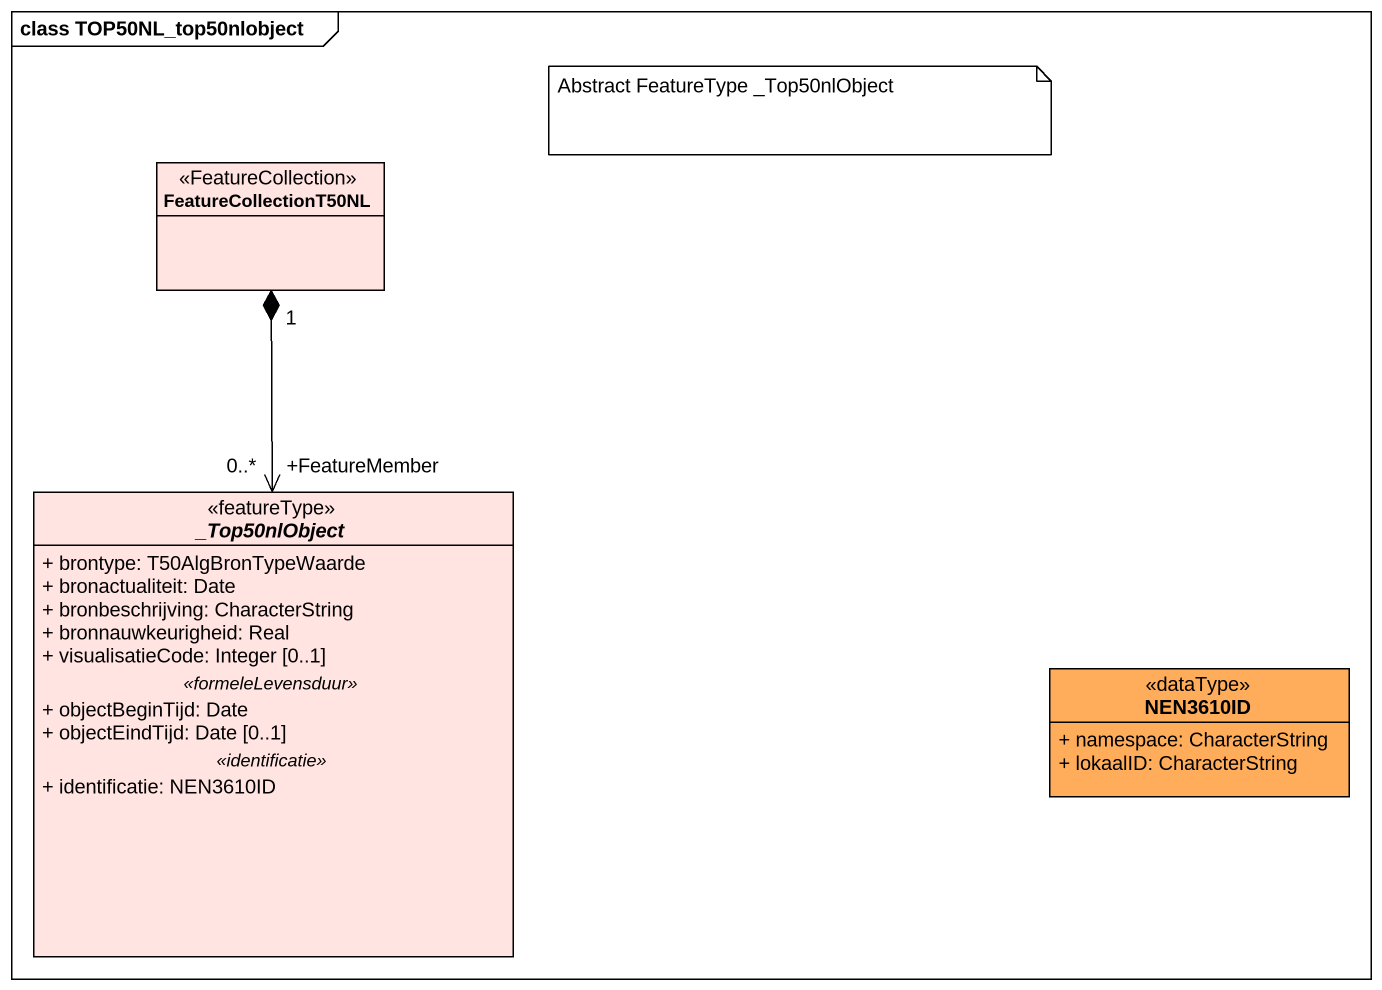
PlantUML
@startuml
mainframe class TOP50NL_top50nlobject
hide circle
hide empty members
skinparam classAttributeIconSize 0
class FeatureCollectionT50NL <<FeatureCollection>> #FFE4E1
abstract class "_Top50nlObject" as Top50nlObject <<featureType>> #FFE4E1 {
  + brontype: T50AlgBronTypeWaarde
  + bronactualiteit: Date
  + bronbeschrijving: CharacterString
  + bronnauwkeurigheid: Real
  + visualisatieCode: Integer [0..1]
  .. <<formeleLevensduur>> ..
  + objectBeginTijd: Date
  + objectEindTijd: Date [0..1]
  .. <<identificatie>> ..
  + identificatie: NEN3610ID
}
class NEN3610ID <<dataType>> #FFAD5B {
  + namespace: CharacterString
  + lokaalID: CharacterString
}
Top50nlObject "+FeatureMember\n0..*" <-up-* "1" FeatureCollectionT50NL
note as N1
  Abstract FeatureType _Top50nlObject
end note
@enduml
